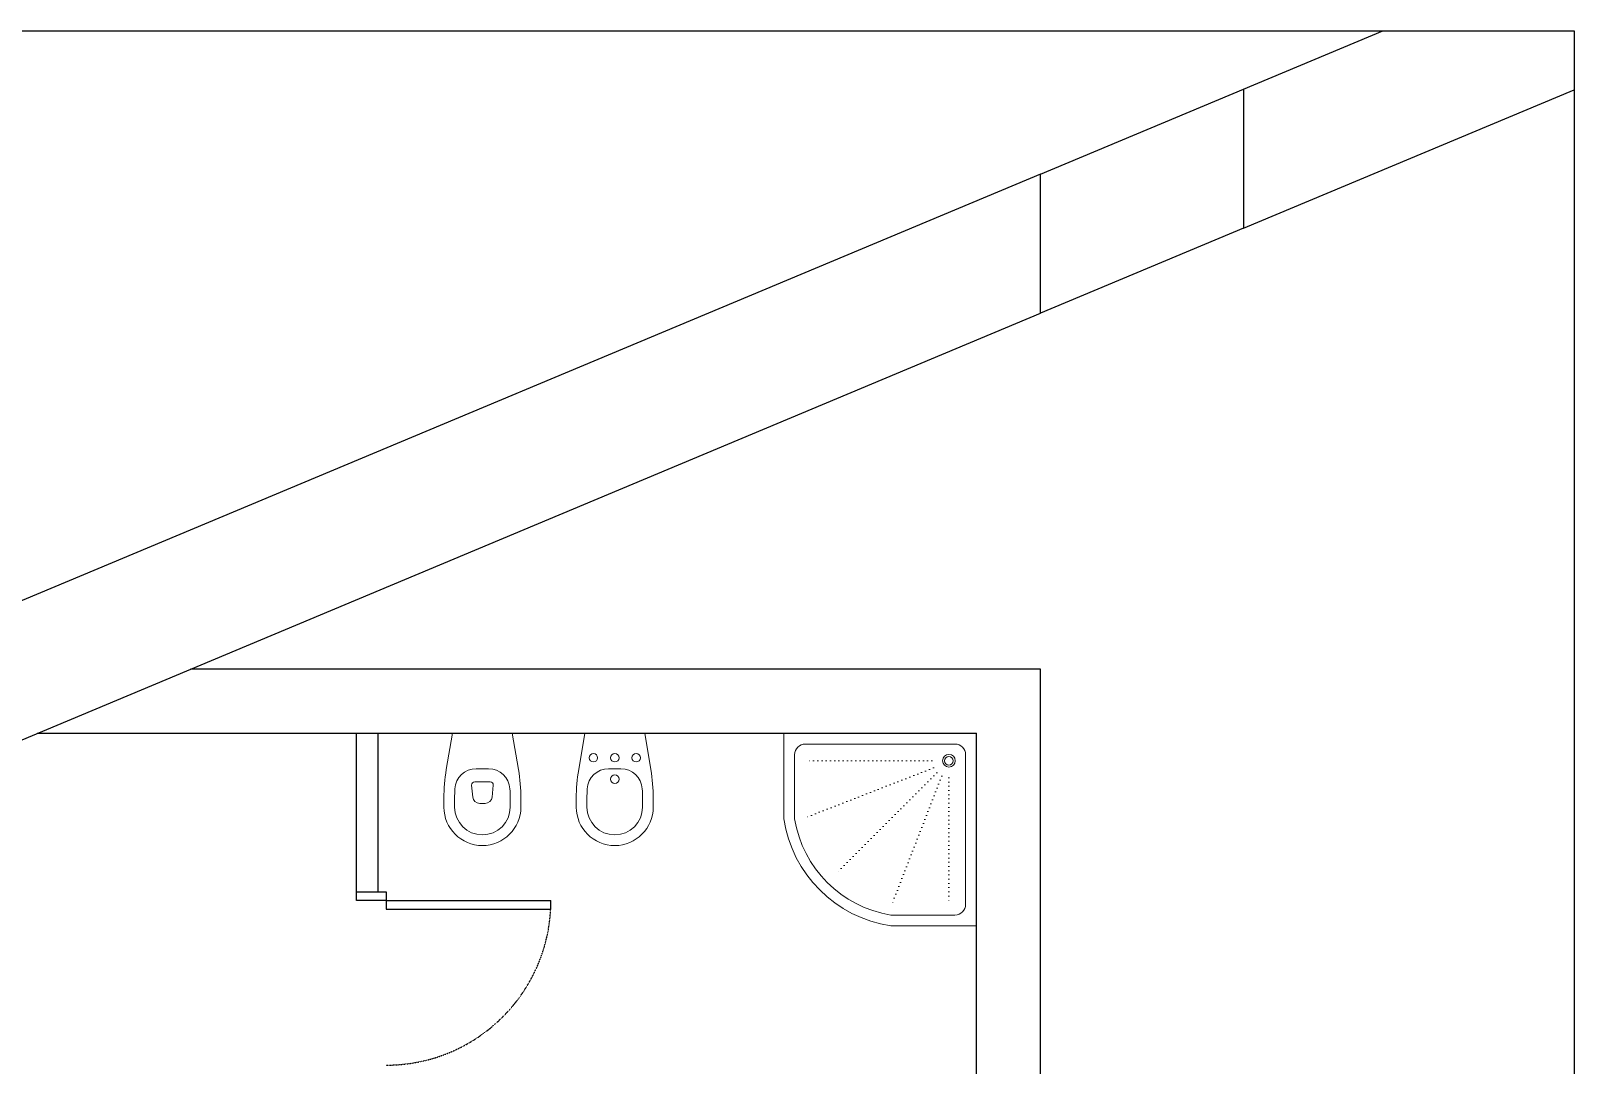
# Model space of a CAD drawing. Header units: millimetres. Extents: x 1897 to 6932, y 2548 to 7823.
# Drawn here: x 3241 to 3963, y 4064 to 4548 of the extents above; entities that cross this region are included whole.
import ezdxf

# ---------------------------------------------------------------- set-up
doc = ezdxf.new("R2010")
doc.units = ezdxf.units.MM
doc.linetypes.add('DOT2', pattern=[0.125, 0, -0.125])
doc.linetypes.add('TRATTEGGIATA2', pattern=[0.375, 0.25, -0.125])
doc.layers.add('A-DOOR-FULL', color=4, linetype='Continuous', lineweight=25)
doc.layers.add('A-FURN', color=8, linetype='Continuous', lineweight=18)
for name, color, linetype in [('MURO', 1, 'Continuous'), ('vetro', 4, 'Continuous'), ('Wall', 43, 'Continuous')]:
    doc.layers.add(name, color=color, linetype=linetype)

msp = doc.modelspace()

# ---------------------------------------------------------------- linework, layer by layer
for p, q in [((1962.57, 4547.94), (3962.57, 4547.94)), ((3962.57, 4547.94), (3962.57, 2547.94))]:
    msp.add_line(p, q)
at = {"layer": 'A-DOOR-FULL'}
for p, q in [((3406.95, 4141.12), (3406.95, 4137.12)), ((3406.95, 4141.12), (3483.95, 4141.12)), ((3406.95, 4137.12), (3483.95, 4137.12)), ((3483.84, 4137.12), (3483.84, 4141.12))]:
    msp.add_line(p, q, dxfattribs=at)
msp.add_lwpolyline([(3392.95, 4145.12), (3406.95, 4145.12), (3406.95, 4141.12), (3392.95, 4141.12)], close=True, dxfattribs=at)
at = {"layer": 'A-DOOR-FULL', "linetype": 'TRATTEGGIATA2', "ltscale": 0.25}
msp.add_arc((3406.95, 4141.12), 77, 270, 357.02226, dxfattribs=at)
at = {"layer": 'A-FURN', "ltscale": 15}
for p, q in [((3435.03, 4202.37), (3437.9, 4219.34)), ((3468.78, 4202.37), (3465.9, 4219.34)), ((3496.94, 4202.37), (3499.82, 4219.34)), ((3530.7, 4202.37), (3527.82, 4219.34)), ((3449.01, 4202.78), (3454.79, 4202.78)), ((3510.93, 4202.78), (3516.71, 4202.78)), ((3446.82, 4195.04), (3447.37, 4189.53)), ((3448.31, 4196.69), (3455.49, 4196.69)), ((3456.44, 4189.53), (3456.98, 4195.04)), ((3433.9, 4184.84), (3433.9, 4189)), ((3438.9, 4184.84), (3438.9, 4189)), ((3464.9, 4184.84), (3464.9, 4189)), ((3469.9, 4184.84), (3469.9, 4189)), ((3495.82, 4184.84), (3495.82, 4189)), ((3500.82, 4184.84), (3500.82, 4189)), ((3526.82, 4184.84), (3526.82, 4189)), ((3531.82, 4184.84), (3531.82, 4189)), ((3450.65, 4186.56), (3453.15, 4186.56))]:
    msp.add_line(p, q, dxfattribs=at)
at = {"layer": 'A-FURN'}
for p, q in [((3437.9, 4219.34), (3465.9, 4219.34)), ((3499.82, 4219.34), (3527.82, 4219.34)), ((3513.82, 4219.34), (3513.82, 4219.34)), ((3513.82, 4219.34), (3513.82, 4219.34)), ((3513.82, 4219.34), (3513.82, 4219.34)), ((3513.82, 4219.34), (3513.82, 4219.34)), ((3513.82, 4219.34), (3513.82, 4219.34)), ((3513.82, 4219.34), (3513.82, 4219.34)), ((3513.82, 4219.34), (3513.82, 4219.34)), ((3513.82, 4219.34), (3513.82, 4219.34)), ((3513.82, 4219.34), (3513.82, 4219.34)), ((3513.82, 4219.34), (3513.82, 4219.34)), ((3513.82, 4219.34), (3513.82, 4219.34)), ((3513.82, 4219.34), (3513.82, 4219.34)), ((3513.82, 4219.34), (3513.82, 4219.34)), ((3513.82, 4219.34), (3513.82, 4219.34)), ((3513.82, 4219.34), (3513.82, 4219.34)), ((3513.82, 4219.34), (3513.82, 4219.34)), ((3513.82, 4219.34), (3513.82, 4219.34)), ((3513.82, 4219.34), (3513.82, 4219.34)), ((3513.82, 4219.34), (3513.82, 4219.34)), ((3513.82, 4219.34), (3513.82, 4219.34)), ((3513.82, 4219.34), (3513.82, 4219.34)), ((3513.82, 4219.34), (3513.82, 4219.34)), ((3513.82, 4219.34), (3513.82, 4219.34)), ((3513.82, 4219.34), (3513.82, 4219.34)), ((3513.82, 4219.34), (3513.82, 4219.34)), ((3513.82, 4219.34), (3513.82, 4219.34)), ((3513.82, 4219.34), (3513.82, 4219.34)), ((3513.82, 4219.34), (3513.82, 4219.34)), ((3513.82, 4219.34), (3513.82, 4219.34)), ((3513.82, 4219.34), (3513.82, 4219.34)), ((3513.82, 4219.34), (3513.82, 4219.34)), ((3513.82, 4219.34), (3513.82, 4219.34)), ((3513.82, 4219.34), (3513.82, 4219.34)), ((3513.82, 4219.34), (3513.82, 4219.34)), ((3513.82, 4219.34), (3513.82, 4219.34)), ((3513.82, 4219.34), (3513.82, 4219.34)), ((3513.82, 4219.34), (3513.82, 4219.34)), ((3513.82, 4219.34), (3513.82, 4219.34)), ((3513.82, 4219.34), (3513.82, 4219.34)), ((3513.82, 4219.34), (3513.82, 4219.34)), ((3513.82, 4219.34), (3513.82, 4219.34)), ((3513.82, 4219.34), (3513.82, 4219.34)), ((3513.82, 4219.34), (3513.82, 4219.34)), ((3513.82, 4219.34), (3513.82, 4219.34)), ((3513.82, 4219.34), (3513.82, 4219.34)), ((3513.82, 4219.34), (3513.82, 4219.34)), ((3513.82, 4219.34), (3513.82, 4219.34)), ((3513.82, 4219.34), (3513.82, 4219.34)), ((3513.82, 4219.34), (3513.82, 4219.34)), ((3513.82, 4219.34), (3513.82, 4219.34)), ((3513.82, 4219.34), (3513.82, 4219.34)), ((3592.95, 4179.34), (3592.95, 4219.34)), ((3592.95, 4219.34), (3682.95, 4219.34)), ((3682.95, 4129.34), (3682.95, 4219.34)), ((3597.95, 4209.34), (3597.95, 4179.34)), ((3672.95, 4214.34), (3602.95, 4214.34)), ((3677.95, 4139.34), (3677.95, 4209.34)), ((3682.95, 4133.48), (3682.95, 4149.34)), ((3642.95, 4134.34), (3672.95, 4134.34)), ((3642.95, 4129.34), (3682.95, 4129.34))]:
    msp.add_line(p, q, dxfattribs=at)
at = {"layer": 'A-FURN', "linetype": 'DOT2', "ltscale": 15}
for p, q in [((3662.12, 4206.51), (3602.95, 4206.51)), ((3662.87, 4203.13), (3602.95, 4179.85)), ((3664.46, 4200.85), (3618.2, 4154.59)), ((3666.74, 4199.26), (3643.46, 4139.34)), ((3670.12, 4198.51), (3670.12, 4139.34))]:
    msp.add_line(p, q, dxfattribs=at)
at = {"layer": 'A-FURN', "ltscale": 15}
for centre in [(3503.82, 4207.93), (3513.82, 4207.93), (3523.82, 4207.93), (3513.82, 4197.93)]:
    msp.add_circle(centre, 2, dxfattribs=at)
at = {"layer": 'A-FURN'}
for radius in [3, 2]:
    msp.add_circle((3670.12, 4206.51), radius, dxfattribs=at)
for centre, radius, start, end in [((3513.82, 4219.34), 0.00003, 90, 152.53417), ((3513.82, 4219.34), 0.00003, 152.53417, 270), ((3513.82, 4219.34), 0.00003, 270, 332.53417), ((3513.82, 4219.34), 0.00003, 332.53417, 90), ((3513.82, 4219.34), 0.00003, 332.53417, 90), ((3513.82, 4219.34), 0.00001, 270, 332.53417), ((3513.82, 4219.34), 0.00001, 332.53417, 90), ((3513.82, 4219.34), 0.00001, 90, 152.53417), ((3513.82, 4219.34), 0.00001, 152.53417, 270), ((3513.82, 4219.34), 0.00001, 332.53417, 90), ((3513.82, 4219.34), 0.00001, 270, 332.53417), ((3513.82, 4219.34), 0.00001, 332.53417, 90), ((3513.82, 4219.34), 0.00001, 270, 332.53417), ((3513.82, 4219.34), 0.00001, 332.53417, 90), ((3513.82, 4219.34), 0.00001, 90, 152.53417), ((3513.82, 4219.34), 0.00001, 90, 152.53417), ((3513.82, 4219.34), 0.00001, 90, 152.53417), ((3513.82, 4219.34), 0.00001, 152.53417, 270), ((3513.82, 4219.34), 0.00001, 90, 152.53417), ((3513.82, 4219.34), 0.00001, 152.53417, 270), ((3513.82, 4219.34), 0.00001, 180, 270), ((3513.82, 4219.34), 0.00001, 180, 270), ((3513.82, 4219.34), 0.00001, 90, 180), ((3513.82, 4219.34), 0.00001, 0, 90), ((3513.82, 4219.34), 0.00001, 270, 0), ((3513.82, 4219.34), 0.00001, 180, 270), ((3513.82, 4219.34), 0.00001, 90, 180), ((3513.82, 4219.34), 0.00001, 270, 0), ((3513.82, 4219.34), 0.00001, 0, 90), ((3513.82, 4219.34), 0.00001, 90, 180), ((3513.82, 4219.34), 0.00001, 360, 90), ((3513.82, 4219.34), 0.00001, 270, 360), ((3513.82, 4219.34), 0.00001, 180, 270), ((3513.82, 4219.34), 0.00001, 90, 180), ((3513.82, 4219.34), 0.00001, 180, 270), ((3513.82, 4219.34), 0.00001, 270, 0), ((3513.82, 4219.34), 0.00001, 0, 90), ((3513.82, 4219.34), 0.00001, 90, 180), ((3511.82, 4191.34), 20, 0, 0), ((3602.95, 4209.34), 5, 90, 180), ((3672.95, 4209.34), 5, 360, 90), ((3651.53, 4187.92), 59.2, 188.33262, 261.66738), ((3651.74, 4188.13), 54.51, 189.28564, 260.71436), ((3672.95, 4139.34), 5, 270, 360)]:
    msp.add_arc(centre, radius, start, end, dxfattribs=at)
at = {"layer": 'A-FURN', "ltscale": 15}
for centre, radius, start, end in [((3449.9, 4191.34), 20, 0, 0), ((3513.9, 4189), 80, 170.38235, 180), ((3449.01, 4192.78), 10, 90, 176.66661), ((3454.79, 4192.78), 10, 3.33339, 90), ((3389.9, 4189), 80, 0, 9.61765), ((3575.82, 4189), 80, 170.38235, 180), ((3510.93, 4192.78), 10, 90, 176.66661), ((3516.71, 4192.78), 10, 3.33339, 90), ((3451.82, 4189), 80, 0, 9.61765), ((3448.31, 4195.19), 1.5, 90, 185.63797), ((3455.49, 4195.19), 1.5, 354.36203, 90), ((3513.9, 4189), 75, 176.66661, 180), ((3450.65, 4189.86), 3.3, 185.63797, 270), ((3453.15, 4189.86), 3.3, 270, 354.36203), ((3389.9, 4189), 75, 0, 3.33339), ((3575.82, 4189), 75, 176.66661, 180), ((3451.82, 4189), 75, 0, 3.33339), ((3451.9, 4184.84), 18, 180, 0), ((3451.9, 4184.84), 13, 180, 0), ((3513.82, 4184.84), 18, 180, 0), ((3513.82, 4184.84), 13, 180, 0)]:
    msp.add_arc(centre, radius, start, end, dxfattribs=at)
at = {"layer": 'MURO'}
for p, q in [((3807.87, 4520.63), (3873.08, 4547.94)), ((3807.87, 4520.63), (3807.87, 4455.58)), ((3807.87, 4455.58), (3962.57, 4520.36)), ((3712.95, 4480.88), (3088.34, 4219.34)), ((3712.95, 4415.84), (3712.95, 4480.88)), ((3088.34, 4154.29), (3712.95, 4415.84))]:
    msp.add_line(p, q, dxfattribs=at)
at = {"layer": 'vetro'}
for p, q in [((3712.95, 4480.88), (3807.87, 4520.63)), ((3807.87, 4455.58), (3712.95, 4415.84))]:
    msp.add_line(p, q, dxfattribs=at)
at = {"layer": 'Wall'}
for p, q in [((3712.95, 4249.34), (3315.32, 4249.34)), ((3712.95, 3469.34), (3712.95, 4249.34)), ((3243.68, 4219.34), (3682.95, 4219.34)), ((3392.95, 4141.12), (3392.95, 4219.34)), ((3402.95, 4219.34), (3402.95, 4145.12)), ((3682.95, 3499.34), (3682.95, 4219.34))]:
    msp.add_line(p, q, dxfattribs=at)

doc.saveas('drawing.dxf')
